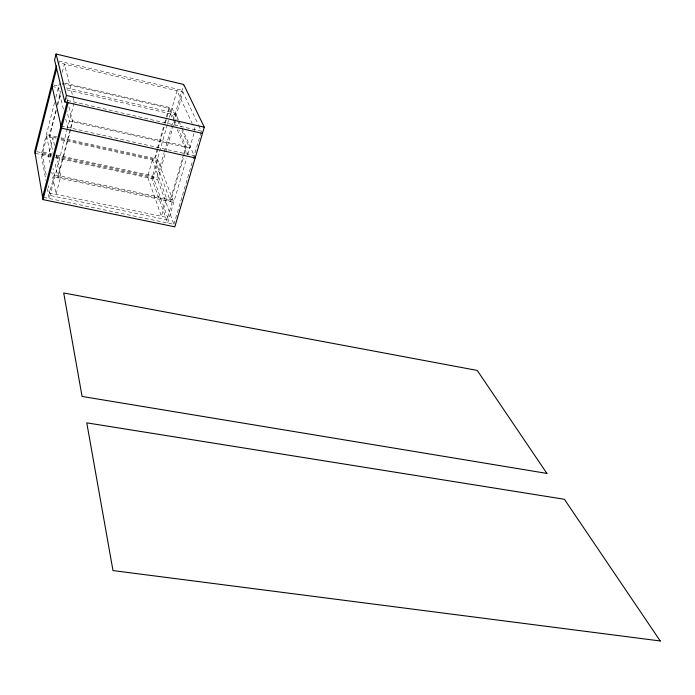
<?xml version="1.0" encoding="UTF-8"?>
<svg xmlns="http://www.w3.org/2000/svg" width="695" height="695" viewBox="0 0 695 695"><rect width="100%" height="100%" fill="white"/><g stroke="black" fill="none" stroke-linecap="round" stroke-linejoin="round"><path stroke-width="0.52" stroke-dasharray="3.48 2.61" d="M54.584 102.486L41.248 154.69L45.887 180.326M55.869 97.439L59.562 82.983M62.272 72.358L64.392 64.088L74.296 102.043M55.8 110.522L49.458 135.273L52.89 152.301M57.381 104.337L60.821 90.923M62.402 84.738L62.932 82.679M56.286 110.496L49.666 136.316L55.982 137.714M57.607 105.327L60.786 92.93M67.441 128.358L49.18 198.492L47.442 188.875M74.035 103.06L67.693 127.402L65.721 119.08M70.777 129.096L58.041 177.833L54.818 161.874M71.046 128.062L72.671 121.842L68.57 105.353M157.192 149.086L154.516 158.469L170.596 201.689L184.384 154.585M157.487 148.044L164.324 124.066M164.619 123.024L166.114 117.811M166.409 116.769L169.085 107.386L174.176 119.106M157.887 149.086L154.907 159.529L60.187 138.644M158.191 148.044L165.036 124.031M165.34 122.98L169.511 108.368L63.167 83.635M167.278 124.744L151.875 178.606L167.669 223.026L186.651 158.338M167.573 123.701L169.067 118.489M169.363 117.446L176.999 90.758L191.898 122.893M43.542 197.319L173.898 224.32L156.914 177.694L164.081 152.726M164.376 151.684L171.248 127.767M171.552 126.725L183.689 84.477M183.549 154.629L170.145 200.473L57.798 176.626L72.402 120.73L185.991 146.289L183.854 153.586M184.679 153.569L186.477 147.418L178.841 129.843M187.85 154.273L195.052 129.713L192.35 123.875M173.898 224.32L192.949 159.807M193.253 158.764L201.098 132.189M52.516 154.116L41.978 151.831L46.461 176.304M56.738 155.028L152.665 175.835L168.529 220.089L49.971 195.451L48.172 185.608M36.852 151.684L51.604 154.881M55.808 155.793L156.914 177.694M51.89 156.036L42.369 153.977L46.791 136.689L56.252 138.774M56.121 156.948L153.447 178.016L158.251 161.24L60.456 139.695M35.115 153.36L50.97 156.792M55.192 157.704L157.704 179.866L182.924 92.157L58.145 62.602M56.955 136.932L46.383 134.595L51.187 159.051M61.012 137.827L157.444 159.112L173.733 202.349L54.74 177.129L53.029 168.39M61.012 125.908L194.174 155.645M201.402 131.173L67.589 100.506L67.059 98.403M65.035 83.165L172.047 108.073L177.199 119.801M53.758 84.999L59.006 86.215M66.346 87.918L175.435 113.198L178.485 120.113M52.099 86.432L59.466 88.135M66.833 89.846L176.304 115.179M58.736 61.012L182.029 90.254L198.275 124.561M198.631 125.317L201.524 131.424M178.919 121.104L181.534 127.02M181.968 128.01L195.191 157.939M177.625 120.774L180.205 126.638M181.916 130.547L189.648 148.131L69.335 121.095L66.833 110.792M174.601 120.079L177.147 125.934M170.405 113.815L172.108 117.759M173.811 121.703L175.514 125.639M177.216 129.583L187.859 154.238M66.781 98.134L67.545 101.227M58.311 87.874L63.497 109.714M54.488 145.455L52.959 138.044L48.511 155.306L49.944 162.691M56.46 154.968L60.839 176.13L56.06 194.357L51.778 172.195M54.271 174.732L49.519 192.993L167.634 217.596L172.82 199.917L54.271 174.732M152.361 159.946L147.583 176.739L161.405 216.301L166.565 198.588L152.361 159.946"/><path stroke-width="1.04" d="M56.373 65.921L34.75 151.232L43.021 199.613L174.819 226.839L204.278 127.194L183.689 84.477L56.078 54.028L54.566 60.022L64.748 101.887L202.453 133.388M35.115 153.36L56.564 68.822M64.748 101.887L66.407 95.458L56.078 54.028M42.595 197.128L67.319 101.522M43.021 199.613L68.119 102.66M195.191 157.939L61.525 128.149L51.665 84.512M66.407 95.458L204.278 127.194M660.25 640.972L112.998 570.578L86.771 422.847L564.401 499.279L660.25 640.972M546.904 473.417L82.08 396.445L63.714 292.969L477.239 370.435L546.904 473.417"/></g></svg>
